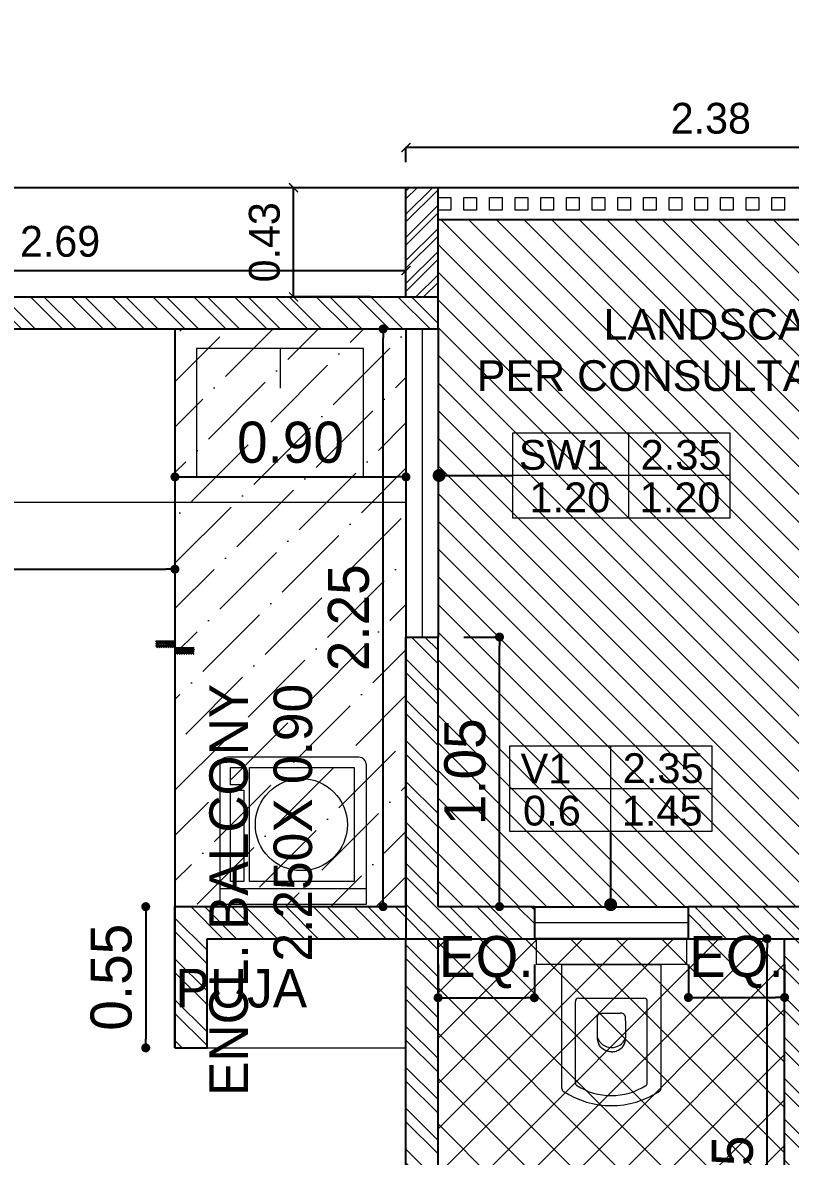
# Model space of a CAD drawing. Header units: metres. Extents: x 494 to 1845, y -666 to 1061.
# Drawn here: x 1540.412 to 1543.402, y 278.177 to 282.593 of the extents above; entities that cross this region are included whole.
import ezdxf

# ---------------------------------------------------------------- set-up
doc = ezdxf.new("R2010")
doc.units = ezdxf.units.M
doc.header["$MEASUREMENT"] = 0
doc.linetypes.add('1', pattern=[0])
doc.layers.get('Defpoints').update_dxf_attribs({"color": 12})
for name, color, linetype in [('A-AREA', 1, 'Continuous'), ('TILE DROP', 180, '1'), ('VDA DIMENSION', 8, 'Continuous'), ('VDA-TEXT', 250, '1'), ('VDA-WALL BELOW', 8, 'Continuous')]:
    doc.layers.add(name, color=color, linetype=linetype)
for name, color, linetype, lineweight in [('A-Furniture', 8, 'Continuous', 13), ('A-Wall Hatch', 8, 'Continuous', 9), ('DIMENSION', 8, 'Continuous', 5), ('VDA-DW TAGS', 4, 'Continuous', 9), ('VDA-FURNITURE', 8, 'Continuous', 13), ('VDA-HATCH', 8, 'Continuous', 9), ('VDA-PLUMBING', 8, 'Continuous', 13), ('VDA-WALL', 250, 'Continuous', 25), ('VDA-WINDOW', 5, 'Continuous', 9)]:
    doc.layers.add(name, color=color, linetype=linetype, lineweight=lineweight)
doc.styles.add('arial', font='arial.ttf', dxfattribs={"height": 0.3})
doc.styles.add('RS', font='GOTHIC.TTF')
doc.dimstyles.new('SMALL-1', dxfattribs={"dimtxt": 0.16, "dimasz": 0.035, "dimexe": 0, "dimexo": 0.1, "dimgap": 0.05, "dimtad": 1, "dimzin": 0, "dimdsep": 46, "dimtxsty": 'RS', "dimblk": 'DOT', "dimcen": 2.5, "dimclrd": 256, "dimclre": 256, "dimclrt": 5, "dimadec": 0, "dimazin": 0, "dimtfac": 1, "dimtdec": 3, "dimtofl": 0, "dimtmove": 0, "dimatfit": 3, "dimfxl": 0, "dimtolj": 1, "dimtzin": 0, "dimarcsym": 0})
pattern_1 = [(135.0000000000001, (-4.440892098500626e-16, 0.375), (-0.004419417382415919, -0.004419417382415927), [])]

# ---------------------------------------------------------------- blocks, each defined once
blk = doc.blocks.new('_ArchTick')
at = {"color": 0, "linetype": 'ByBlock', "const_width": 0.15}
blk.add_lwpolyline([(-0.5, -0.5), (0.5, 0.5)], dxfattribs=at)
blk = doc.blocks.new('*D158')
at = {"layer": 'Defpoints', "color": 0}
for p in [(1541.467096852912, 281.9497630573148), (1541.905303912137, 281.9497673380951), (1541.905308064, 281.5247571125149)]:
    blk.add_point(p, dxfattribs=at)
at = {"layer": 'VDA DIMENSION', "lineweight": -2}
for p, q in [((1541.767096852898, 281.9497659879707), (1541.467096852912, 281.9497630573148)), ((1541.467101004775, 281.5247528317345), (1541.467096852912, 281.9497630573148)), ((1541.76710100476, 281.5247557623904), (1541.467101004775, 281.5247528317345))]:
    blk.add_line(p, q, dxfattribs=at)
at = {"layer": 'VDA DIMENSION', "lineweight": -2, "xscale": 0.035, "yscale": 0.035, "zscale": 0.035}
for p, rotation in [((1541.467096852912, 281.9497630573148), 90.00055971404701), ((1541.467101004775, 281.5247528317345), 270.000559714047)]:
    blk.add_blockref('_ArchTick', p, dxfattribs=dict(at, rotation=rotation))
at = {"layer": 'VDA DIMENSION', "color": 5, "insert": (1541.354080573988, 281.737256840465), "char_height": 0.12, "attachment_point": 5, "rotation": 90.000559714047, "style": 'RS'}
blk.add_mtext('\\A1;0.43', dxfattribs=at)
blk = doc.blocks.new('*D159')
at = {"layer": 'Defpoints', "color": 0}
for p in [(1541.905308057617, 281.6271942521764), (1539.210311800968, 281.5247569445832), (1541.905308064, 281.5247571125149)]:
    blk.add_point(p, dxfattribs=at)
at = {"layer": 'VDA DIMENSION', "lineweight": -2}
for p, q in [((1539.210311794585, 281.6271940842447), (1541.905308057617, 281.6271942521764)), ((1539.210311794737, 281.6247569445832), (1539.210311794585, 281.6271940842447)), ((1541.905308057769, 281.6247571125149), (1541.905308057617, 281.6271942521764))]:
    blk.add_line(p, q, dxfattribs=at)
at = {"layer": 'VDA DIMENSION', "lineweight": -2, "xscale": 0.035, "yscale": 0.035, "zscale": 0.035}
for p, rotation in [((1539.210311794585, 281.6271940842447), 180.000003570237), ((1541.905308057617, 281.6271942521764), 3.570236990233481e-06)]:
    blk.add_blockref('_ArchTick', p, dxfattribs=dict(at, rotation=rotation))
at = {"layer": 'VDA DIMENSION', "color": 5, "insert": (1540.557809919058, 281.7402125230711), "char_height": 0.12, "attachment_point": 5, "rotation": 3.570236990233481e-06, "style": 'RS'}
blk.add_mtext('\\A1;2.69', dxfattribs=at)
blk = doc.blocks.new('*D166')
at = {"layer": 'Defpoints', "color": 0}
for p in [(1541.905308063915, 282.1064957839549), (1541.905308064, 281.9497676319432), (1544.280319873754, 281.9497676332316)]:
    blk.add_point(p, dxfattribs=at)
at = {"layer": 'VDA DIMENSION', "lineweight": -2}
for p, q in [((1544.280319873669, 282.1064957852432), (1541.905308063915, 282.1064957839549)), ((1541.905308063946, 282.0497676319433), (1541.905308063915, 282.1064957839549)), ((1544.280319873699, 282.0497676332316), (1544.280319873669, 282.1064957852432))]:
    blk.add_line(p, q, dxfattribs=at)
at = {"layer": 'VDA DIMENSION', "lineweight": -2, "xscale": 0.035, "yscale": 0.035, "zscale": 0.035}
for p, rotation in [((1541.905308063915, 282.1064957839549), 180.0000000310808), ((1544.280319873669, 282.1064957852432), 3.108084182013189e-08)]:
    blk.add_blockref('_ArchTick', p, dxfattribs=dict(at, rotation=rotation))
at = {"layer": 'VDA DIMENSION', "color": 5, "insert": (1543.09281396873, 282.2195141394596), "char_height": 0.12, "attachment_point": 5, "rotation": 3.108084182013189e-08, "style": 'RS'}
blk.add_mtext('\\A1;2.38', dxfattribs=at)
blk = doc.blocks.new('zw$9BC4')
at = {"layer": 'VDA-FURNITURE'}
blk.add_line((0.3249999999992728, 0), (0.3249999999992728, 0.1543660874788961), dxfattribs=at)
blk.add_lwpolyline([(0, 0), (0.6499999999985455, 0), (0.6499999999985455, 0.5000000000007274), (0, 0.5000000000007274)], close=True, dxfattribs=at)
blk = doc.blocks.new('zw$ECD3')
at = {"layer": 'A-Furniture'}
for p, q in [((0.5415351586416364, 0.5715440919157118), (0, 0.5715440919157118)), ((0, 0.5715440919157118), (0, 0)), ((0.06007248163223267, 0.5715440919157118), (0.06007248163223267, 0)), ((0.5715440921485424, 0.03000893304124475), (0.5715440921485424, 0.5415351587580517)), ((0.08847523014992476, 0.4770065161865205), (0.08847523014992476, 0.5297346203587949)), ((0.08847523014992476, 0.5297346203587949), (0.4432745296508074, 0.5297346202423796)), ((0.4432745296508074, 0.5297346202423796), (0.4432745296508074, 0.4770065161865205)), ((0.4643121967092156, 0.4770065161865205), (0.4643121967092156, 0.5297346202423796)), ((0.4643121967092156, 0.5297346202423796), (0.5317277684807777, 0.5297346202423796)), ((0.5317277684807777, 0.5297346202423796), (0.5317277684807777, 0.4770065161865205)), ((0.4432745296508074, 0.4770065161865205), (0.08847523014992476, 0.4770065161865205)), ((0.08847523014992476, 0.04771709477063268), (0.08847523014992476, 0.455572176957503)), ((0.08847523014992476, 0.455572176957503), (0.5317277684807777, 0.4555721768410876)), ((0.5317277684807777, 0.4770065161865205), (0.4643121967092156, 0.4770065161865205)), ((0.5317277684807777, 0.4555721768410876), (0.5317277684807777, 0.04771709477063268)), ((0.5317277684807777, 0.04771709477063268), (0.08847523014992476, 0.04771709477063268)), ((0, 0), (0.5415351586416364, 0))]:
    blk.add_line(p, q, dxfattribs=at)
blk.add_circle((0.3094186522066593, 0.2534364375751466), 0.1792958867117747, dxfattribs=at)
for centre, radius, start, end in [((0.5415351586416364, 0.541535158525221), 0.03000893333228305, 3.33406049666134e-07, 90.00000033340605), ((0.5415351586416364, 0.03000893327407539), 0.03000893327407539, 269.9999995554586, 359.9999995554586)]:
    blk.add_arc(centre, radius, start, end, dxfattribs=at)
blk = doc.blocks.new('zw$2702')
at = {"layer": 'VDA-FURNITURE'}
for p, q in [((0.5499802494960022, 0), (0.5499802476333571, 0.584986173780635)), ((0.6499802481921506, 0.5849861740134656), (0.5499802476333571, 0.584986173780635)), ((0.6499802491234732, 2.328306436538696e-10), (0.6499802481921506, 0.5849861740134656)), ((0.06626789482106688, 0.4849861727561802), (0.5499802476333571, 0.4849861738039181)), ((0.5499802476333571, 0.4849861738039181), (0.5499802485646796, 0.09999999997671694)), ((0.08852634602953913, 0.4324880581116304), (0.4059854198785615, 0.4324880588101223)), ((0.4179849887805176, 0.4204884897917509), (0.4179849887805176, 0.1644976834068075)), ((0.2113024063946796, 0.3045755033381283), (0.2125265535505605, 0.3092143153771758)), ((0.2125265535505605, 0.3092143153771758), (0.214261531138618, 0.3141748948255554)), ((0.214261531138618, 0.3141748948255554), (0.2165962422805023, 0.3192963579203933)), ((0.2165962422805023, 0.3192963579203933), (0.2196195882352185, 0.3244178210152313)), ((0.2196195882352185, 0.3244178210152313), (0.2234204721244168, 0.3293784004636109)), ((0.2234204721244168, 0.3293784004636109), (0.2280877952071023, 0.3340172126190737)), ((0.2280877952071023, 0.3340172126190737), (0.2337104606049252, 0.338173373718746)), ((0.2337104606049252, 0.338173373718746), (0.2403773705082131, 0.3416860003490001)), ((0.2403773705082131, 0.3416860003490001), (0.248177426175971, 0.3443942085141316)), ((0.248177426175971, 0.3443942085141316), (0.2571995307298494, 0.3461371148005128)), ((0.2571995307298494, 0.3461371148005128), (0.2675325863601756, 0.3467538355616853)), ((0.2675325863601756, 0.3467538355616853), (0.2780191826241207, 0.3467557415133342)), ((0.2780191826241207, 0.3467557415133342), (0.2874714464487624, 0.3467611278174445)), ((0.2874714464487624, 0.3467611278174445), (0.2959387444498134, 0.3467694973805919)), ((0.2959387444498134, 0.3467694973805919), (0.3034704441743088, 0.3467803528765216)), ((0.3034704441743088, 0.3467803528765216), (0.3101159131692839, 0.3467931972118095)), ((0.3101159131692839, 0.3467931972118095), (0.3159245171191287, 0.3468075330602005)), ((0.3159245171191287, 0.3468075330602005), (0.3209456235708785, 0.3468228633282706)), ((0.3209456235708785, 0.3468228633282706), (0.3252286000715685, 0.3468386908061802)), ((0.3252286000715685, 0.3468386908061802), (0.3288228123055887, 0.3468545182840899)), ((0.3288228123055887, 0.3468545182840899), (0.3317776278199744, 0.34686984855216)), ((0.3317776278199744, 0.34686984855216), (0.3341424141617608, 0.3468841845169663)), ((0.3341424141617608, 0.3468841845169663), (0.3359665379466605, 0.3468970287358388)), ((0.3359665379466605, 0.3468970287358388), (0.3381902633773279, 0.346916253794916)), ((0.3381902633773279, 0.346916253794916), (0.3388437426256132, 0.3469235459342599)), ((0.3388437426256132, 0.3469235459342599), (0.3397653868960333, 0.3470724488142878)), ((0.3397653868960333, 0.3470724488142878), (0.3421951776908827, 0.3472432924900204)), ((0.3421951776908827, 0.3472432924900204), (0.3456303991915775, 0.3470222798641771)), ((0.3456303991915775, 0.3470222798641771), (0.3495683355795336, 0.3459956140723079)), ((0.3495683355795336, 0.3459956140723079), (0.3535062728988123, 0.3437494980171323)), ((0.3535062728988123, 0.3437494980171323), (0.3569414934681845, 0.3398701344849542)), ((0.3569414934681845, 0.3398701344849542), (0.3583134880827856, 0.337188673322089)), ((0.3583134880827856, 0.337188673322089), (0.3593712842630339, 0.3339437264949083)), ((0.3593712842630339, 0.3339437264949083), (0.3600520447434974, 0.3300835692789406)), ((0.3600520447434974, 0.3300835692789406), (0.3602929294647765, 0.3255564770661294)), ((0.3602929294647765, 0.3262134199030697), (0.3602929294647765, 0.2587727529462427)), ((0.2097325569557142, 0.2918388803955168), (0.2097360829429817, 0.2924556011566892)), ((0.2097325569557142, 0.2916363230906427), (0.2097360829429817, 0.2910196023294702)), ((0.2097360829429817, 0.2924556011566892), (0.2098059284107876, 0.2941985074430704)), ((0.2097360829429817, 0.2910196023294702), (0.2098059284107876, 0.289276696043089)), ((0.2098059284107876, 0.2941985074430704), (0.2100309964807821, 0.2969067156082019)), ((0.2098059284107876, 0.289276696043089), (0.2100309964807821, 0.2865684878779575)), ((0.2100309964807821, 0.2969067156082019), (0.2105001874806476, 0.3004193421220407)), ((0.2100309964807821, 0.2865684878779575), (0.2105001884119702, 0.2830558613641188)), ((0.2105001874806476, 0.3004193421220407), (0.2113024063946796, 0.3045755033381283)), ((0.2105001884119702, 0.2830558613641188), (0.2113024063946796, 0.2788997001480311)), ((0.2113024063946796, 0.2788997001480311), (0.2125265535505605, 0.2742608881089836)), ((0.2125265535505605, 0.2742608881089836), (0.214261531138618, 0.2693003086606041)), ((0.214261531138618, 0.2693003086606041), (0.2165962422805023, 0.2641788455657661)), ((0.2165962422805023, 0.2641788455657661), (0.2196195882352185, 0.2590573824709281)), ((0.2196195882352185, 0.2590573824709281), (0.2234204721244168, 0.2540968030225486)), ((0.2234204721244168, 0.2540968030225486), (0.2280877952071023, 0.2494579909835011)), ((0.2280877952071023, 0.2494579909835011), (0.2337104615362477, 0.2453018297674134)), ((0.2337104615362477, 0.2453018297674134), (0.2403773705082131, 0.24178920336999)), ((0.2403773705082131, 0.24178920336999), (0.2481774271072936, 0.2390809950884432)), ((0.2481774271072936, 0.2390809950884432), (0.2571995316611719, 0.237338088802062)), ((0.2571995316611719, 0.237338088802062), (0.2675325863601756, 0.2367213681573048)), ((0.2675325863601756, 0.2367213681573048), (0.2780236706676078, 0.2367217985447496)), ((0.2780236706676078, 0.2367217985447496), (0.2874886181743932, 0.2367230148520321)), ((0.2874886181743932, 0.2367230148520321), (0.2959756257550907, 0.2367249047383666)), ((0.2959756257550907, 0.2367249047383666), (0.3035328884216142, 0.236727355979383)), ((0.3035328884216142, 0.236727355979383), (0.3102086030485225, 0.236730256350711)), ((0.3102086030485225, 0.236730256350711), (0.3160509665103746, 0.236733493511565)), ((0.3160509665103746, 0.236733493511565), (0.3211081728877616, 0.2367369552375749)), ((0.3211081728877616, 0.2367369552375749), (0.3254284199865651, 0.236740529187955)), ((0.3254284199865651, 0.236740529187955), (0.3290599037500215, 0.236744103138335)), ((0.3290599037500215, 0.236744103138335), (0.332050820121367, 0.2367475647479296)), ((0.332050820121367, 0.2367475647479296), (0.334449365043838, 0.2367508019087836)), ((0.334449365043838, 0.2367508019087836), (0.336303734460671, 0.2367537022801116)), ((0.336303734460671, 0.2367537022801116), (0.338572732413013, 0.2367580434074625)), ((0.338572732413013, 0.2367580434074625), (0.3392433824556065, 0.2367596899857745)), ((0.3392433824556065, 0.2367596899857745), (0.3401572865041089, 0.2367472226032987)), ((0.3401572865041089, 0.2367472226032987), (0.3425647087933612, 0.2369134899927303)), ((0.3498543801324558, 0.2390042450278997), (0.3537337652014685, 0.2415397411677986)), ((0.3537337652014685, 0.2415397411677986), (0.357100939618249, 0.2454759883694351)), ((0.357100939618249, 0.2454759883694351), (0.358435750247736, 0.2480648637283593)), ((0.358435750247736, 0.2480648637283593), (0.3594544718580437, 0.2511184909380972)), ((0.3594544718580437, 0.2511184909380972), (0.3600944245772553, 0.2546750580659136)), ((0.3600944245772553, 0.2546750580659136), (0.3602929294647765, 0.2587727529462427)), ((0.0885263469608617, 0.1524981135735288), (0.4059854198785615, 0.1524981142720208)), ((0.5499802485646796, 0.09999999997671694), (0.06626789575238945, 0.09999999892897904)), ((0.6499802491234732, 2.328306436538696e-10), (0.5499802494960022, 0))]:
    blk.add_line(p, q, dxfattribs=at)
for centre, radius, start, end in [((0.3392895713986945, 0.2924930856897845), 0.3392895713959484, 146.5314716852323, 213.4685283147677), ((0.06626789482106688, 0.4729866042835056), 0.01199956846898923, 90.00000178148115, 146.5314734667167), ((0.2879243318529916, 0.2924930862718611), 0.2489257321441072, 147.4567942573825, 212.5432060142842), ((0.08852634602953913, 0.4204884890568792), 0.011999569053979, 90.00000010672171, 150.4906703928836), ((0.4059854198785615, 0.4204884897553711), 0.011999569053979, 1.334021322268115e-07, 90.00000010672171), ((0.2850434205101919, 0.2912927382494672), 0.0588110275135647, 109.8583284364351, 247.3191860105703), ((0.3340704313086462, 0.2802833565147012), 0.0441938690793455, 281.0814857867093, 290.9254203467502), ((0.0885263469608617, 0.1644976825555204), 0.011999569053979, 209.5093298833318, 270.0000001067217), ((0.4059854198785615, 0.1644976832540124), 0.011999569053979, 270.0000001067217, 1.334021322268115e-07), ((0.06626789575238945, 0.1119995681438013), 0.01199956927687568, 213.4685292737154, 270.000000958813)]:
    blk.add_arc(centre, radius, start, end, dxfattribs=at)
blk = doc.blocks.new('_Dot')
at = {"color": 0, "linetype": 'ByBlock', "lineweight": -2}
blk.add_line((-0.5, 0), (-1, 0), dxfattribs=at)
at = {"color": 0, "linetype": 'ByBlock', "const_width": 0.5}
blk.add_lwpolyline([(-0.25, 0, 1), (0.25, 0, 1)], format="xyb", close=True, dxfattribs=at)
blk = doc.blocks.new('*D1122')
at = {"layer": 'Defpoints', "color": 0, "transparency": 16777216}
for p in [(-5.244999999672473, 4.574999988457023), (-2.375, 4.574999988457023), (-2.375, 4.314406018153022)]:
    blk.add_point(p, dxfattribs=at)
at = {"layer": 'DIMENSION', "lineweight": -2, "transparency": 16777216}
for p, q in [((-5.244999999672473, 4.474999988457023), (-5.244999999672473, 4.314406018153022)), ((-2.375, 4.474999988457023), (-2.375, 4.314406018153022)), ((-5.209999999672473, 4.314406018153022), (-2.41, 4.314406018153022))]:
    blk.add_line(p, q, dxfattribs=at)
at = {"layer": 'DIMENSION', "lineweight": -2, "transparency": 16777216, "xscale": 0.035, "yscale": 0.035, "zscale": 0.035, "rotation": 180}
blk.add_blockref('_Dot', (-5.244999999672473, 4.314406018153022), dxfattribs=at)
at = {"layer": 'DIMENSION', "lineweight": -2, "transparency": 16777216, "xscale": 0.035, "yscale": 0.035, "zscale": 0.035}
blk.add_blockref('_Dot', (-2.375, 4.314406018153022), dxfattribs=at)
at = {"layer": 'DIMENSION', "color": 5, "transparency": 16777216, "insert": (-3.809999999836236, 4.448430491300541), "char_height": 0.16, "attachment_point": 5, "style": 'RS'}
blk.add_mtext('\\A1;2.87', dxfattribs=at)
blk = doc.blocks.new('*D1123')
at = {"layer": 'Defpoints', "color": 0, "transparency": 16777216}
for p in [(-1.474999999999909, 4.673707728747956), (-2.375, 4.574999988457023), (-1.474999999999909, 4.574999988457023)]:
    blk.add_point(p, dxfattribs=at)
at = {"layer": 'DIMENSION', "lineweight": -2, "transparency": 16777216}
for p, q in [((-2.375, 4.673707728747956), (-2.375, 4.673707728747956)), ((-2.34, 4.673707728747956), (-1.509999999999909, 4.673707728747956)), ((-1.474999999999909, 4.673707728747956), (-1.474999999999909, 4.673707728747956))]:
    blk.add_line(p, q, dxfattribs=at)
at = {"layer": 'DIMENSION', "lineweight": -2, "transparency": 16777216, "xscale": 0.035, "yscale": 0.035, "zscale": 0.035, "rotation": 180}
blk.add_blockref('_Dot', (-2.375, 4.673707728747956), dxfattribs=at)
at = {"layer": 'DIMENSION', "lineweight": -2, "transparency": 16777216, "xscale": 0.035, "yscale": 0.035, "zscale": 0.035}
blk.add_blockref('_Dot', (-1.474999999999909, 4.673707728747956), dxfattribs=at)
at = {"layer": 'DIMENSION', "color": 5, "transparency": 16777216, "insert": (-1.924999998831481, 4.807732201895475), "char_height": 0.16, "attachment_point": 5, "style": 'RS'}
blk.add_mtext('\\A1;0.90', dxfattribs=at)
blk = doc.blocks.new('*D1124')
at = {"layer": 'Defpoints', "color": 0, "transparency": 16777216}
for p in [(-1.349999999999909, 4.050000000000068), (-1.110752848647735, 4.050000000000068), (-1.349999999999909, 3)]:
    blk.add_point(p, dxfattribs=at)
at = {"layer": 'DIMENSION', "lineweight": -2, "transparency": 16777216}
for p, q in [((-1.249999999999909, 4.050000000000068), (-1.110752848647735, 4.050000000000068)), ((-1.110752848647735, 3.035), (-1.110752848647735, 4.015000000000068)), ((-1.249999999999909, 3), (-1.110752848647735, 3))]:
    blk.add_line(p, q, dxfattribs=at)
at = {"layer": 'DIMENSION', "lineweight": -2, "transparency": 16777216, "xscale": 0.035, "yscale": 0.035, "zscale": 0.035}
for p, rotation in [((-1.110752848647735, 4.050000000000068), 90), ((-1.110752848647735, 3), 270)]:
    blk.add_blockref('_Dot', p, dxfattribs=dict(at, rotation=rotation))
at = {"layer": 'DIMENSION', "color": 5, "transparency": 16777216, "insert": (-1.244777321795254, 3.525000000000034), "char_height": 0.16, "attachment_point": 5, "rotation": 90, "style": 'RS'}
blk.add_mtext('\\A1;1.05', dxfattribs=at)
blk = doc.blocks.new('*D1125')
at = {"layer": 'Defpoints', "color": 0, "transparency": 16777216}
for p in [(-1.564220983723771, 5.250000000000057), (-1.474999999999909, 5.250000000000057), (-1.474999999999909, 3)]:
    blk.add_point(p, dxfattribs=at)
at = {"layer": 'DIMENSION', "lineweight": -2, "transparency": 16777216}
for p, q in [((-1.564220983723771, 5.250000000000057), (-1.564220983723771, 5.250000000000057)), ((-1.564220983723772, 3.035), (-1.564220983723772, 5.215000000000057)), ((-1.564220983723772, 3), (-1.564220983723772, 3))]:
    blk.add_line(p, q, dxfattribs=at)
at = {"layer": 'DIMENSION', "lineweight": -2, "transparency": 16777216, "xscale": 0.035, "yscale": 0.035, "zscale": 0.035}
for p, rotation in [((-1.564220983723771, 5.250000000000057), 90), ((-1.564220983723772, 3), 270)]:
    blk.add_blockref('_Dot', p, dxfattribs=dict(at, rotation=rotation))
at = {"layer": 'DIMENSION', "color": 5, "transparency": 16777216, "insert": (-1.69824545687129, 4.125000000000028), "char_height": 0.16, "attachment_point": 5, "rotation": 90, "style": 'RS'}
blk.add_mtext('\\A1;2.25', dxfattribs=at)
blk = doc.blocks.new('*D1126')
at = {"layer": 'Defpoints', "color": 0, "transparency": 16777216}
for p in [(-2.375, 3), (-2.488801580191421, 2.450000000000045), (-2.375, 2.450000000000045)]:
    blk.add_point(p, dxfattribs=at)
at = {"layer": 'DIMENSION', "lineweight": -2, "transparency": 16777216}
for p, q in [((-2.475, 3), (-2.488801580191421, 3)), ((-2.488801580191421, 2.965), (-2.488801580191421, 2.485000000000046)), ((-2.475, 2.450000000000045), (-2.488801580191421, 2.450000000000045))]:
    blk.add_line(p, q, dxfattribs=at)
at = {"layer": 'DIMENSION', "lineweight": -2, "transparency": 16777216, "xscale": 0.035, "yscale": 0.035, "zscale": 0.035}
for p, rotation in [((-2.488801580191421, 3), 90), ((-2.488801580191421, 2.450000000000045), 270)]:
    blk.add_blockref('_Dot', p, dxfattribs=dict(at, rotation=rotation))
at = {"layer": 'DIMENSION', "color": 5, "transparency": 16777216, "insert": (-2.622826053338939, 2.725000000000023), "char_height": 0.16, "attachment_point": 5, "rotation": 90, "style": 'RS'}
blk.add_mtext('\\A1;0.55', dxfattribs=at)
blk = doc.blocks.new('*D1131')
at = {"layer": 'Defpoints', "color": 0, "transparency": 16777216}
for p in [(-0.375, 2.875), (0, 2.875), (0, 2.64597654004092)]:
    blk.add_point(p, dxfattribs=at)
at = {"layer": 'DIMENSION', "lineweight": -2, "transparency": 16777216}
for p, q in [((-0.375, 2.775), (-0.375, 2.64597654004092)), ((0, 2.775), (0, 2.64597654004092)), ((-0.34, 2.64597654004092), (-0.035, 2.64597654004092))]:
    blk.add_line(p, q, dxfattribs=at)
at = {"layer": 'DIMENSION', "lineweight": -2, "transparency": 16777216, "xscale": 0.035, "yscale": 0.035, "zscale": 0.035, "rotation": 180}
blk.add_blockref('_Dot', (-0.375, 2.64597654004092), dxfattribs=at)
at = {"layer": 'DIMENSION', "lineweight": -2, "transparency": 16777216, "xscale": 0.035, "yscale": 0.035, "zscale": 0.035}
blk.add_blockref('_Dot', (0, 2.64597654004092), dxfattribs=at)
at = {"layer": 'DIMENSION', "color": 5, "transparency": 16777216, "insert": (-0.1875, 2.784297410197276), "char_height": 0.16, "attachment_point": 5, "style": 'RS'}
blk.add_mtext('\\A1;EQ.', dxfattribs=at)
blk = doc.blocks.new('*D1132')
at = {"layer": 'Defpoints', "color": 0, "transparency": 16777216}
for p in [(-1.349999999999909, 2.875), (-0.974999999999909, 2.875), (-0.974999999999909, 2.645229276201235)]:
    blk.add_point(p, dxfattribs=at)
at = {"layer": 'DIMENSION', "lineweight": -2, "transparency": 16777216}
for p, q in [((-1.349999999999909, 2.775), (-1.349999999999909, 2.645229276201235)), ((-0.974999999999909, 2.775), (-0.974999999999909, 2.645229276201235)), ((-1.314999999999909, 2.645229276201235), (-1.009999999999909, 2.645229276201235))]:
    blk.add_line(p, q, dxfattribs=at)
at = {"layer": 'DIMENSION', "lineweight": -2, "transparency": 16777216, "xscale": 0.035, "yscale": 0.035, "zscale": 0.035, "rotation": 180}
blk.add_blockref('_Dot', (-1.349999999999909, 2.645229276201235), dxfattribs=at)
at = {"layer": 'DIMENSION', "lineweight": -2, "transparency": 16777216, "xscale": 0.035, "yscale": 0.035, "zscale": 0.035}
blk.add_blockref('_Dot', (-0.974999999999909, 2.645229276201235), dxfattribs=at)
at = {"layer": 'DIMENSION', "color": 5, "transparency": 16777216, "insert": (-1.162499999999909, 2.783550146357591), "char_height": 0.16, "attachment_point": 5, "style": 'RS'}
blk.add_mtext('\\A1;EQ.', dxfattribs=at)
blk = doc.blocks.new('*D1133')
at = {"layer": 'Defpoints', "color": 0, "transparency": 16777216}
for p in [(-1.349999999999909, 2.875), (-0.06865434965970962, 2.875), (-1.349999999999909, 0.9250000000000114)]:
    blk.add_point(p, dxfattribs=at)
at = {"layer": 'DIMENSION', "lineweight": -2, "transparency": 16777216}
for p, q in [((-0.3686543496597096, 2.875), (-0.06865434965970962, 2.875)), ((-0.06865434965970985, 0.9600000000000113), (-0.06865434965970985, 2.84)), ((-0.3686543496597098, 0.9250000000000113), (-0.06865434965970985, 0.9250000000000113))]:
    blk.add_line(p, q, dxfattribs=at)
at = {"layer": 'DIMENSION', "lineweight": -2, "transparency": 16777216, "xscale": 0.035, "yscale": 0.035, "zscale": 0.035}
for p, rotation in [((-0.06865434965970962, 2.875), 90), ((-0.06865434965970985, 0.9250000000000113), 270)]:
    blk.add_blockref('_Dot', p, dxfattribs=dict(at, rotation=rotation))
at = {"layer": 'DIMENSION', "color": 5, "transparency": 16777216, "insert": (-0.2026788228072283, 1.900000000000006), "char_height": 0.16, "attachment_point": 5, "rotation": 90, "style": 'RS'}
blk.add_mtext('\\A1;1.95', dxfattribs=at)
blk = doc.blocks.new('SW1 F')
at = {"layer": 'VDA-DW TAGS'}
for p, q in [((1527.369745910431, 323.1431719988803), (1527.369745910431, 323.4740465886106)), ((1527.764486114183, 323.3086092937455), (1526.917202292456, 323.3086092937455))]:
    blk.add_line(p, q, dxfattribs=at)
blk.add_lwpolyline([(1527.764486114183, 323.4740465886106), (1526.917202292456, 323.4740465886106), (1526.917202292456, 323.1431719988803), (1527.764486114183, 323.1431719988803)], close=True, dxfattribs=at)
at = {"layer": 'VDA-DW TAGS', "char_height": 0.1159809851405905, "attachment_point": 8, "style": 'arial'}
for s, insert, width in [('SW1', (1527.117416534167, 323.3292707131376), 0.2822932409837917), ('2.35', (1527.573862303217, 323.3292707131376), 0.2822932409837917), ('1.20', (1527.140537899848, 323.1638334182725), 0.275840167237977), ('1.20', (1527.569960152135, 323.1638334182725), 0.3661736348513708)]:
    blk.add_mtext(s, dxfattribs=dict(at, insert=insert, width=width))
blk = doc.blocks.new('V1')
at = {"layer": 'VDA-DW TAGS'}
for p, q in [((1525.345971780803, 322.8255013930478), (1525.345971780803, 323.1563759827781)), ((1525.740711984555, 322.9909386879129), (1524.950971780803, 322.9909386879129))]:
    blk.add_line(p, q, dxfattribs=at)
blk.add_lwpolyline([(1525.740711984555, 323.1563759827781), (1524.950971780803, 323.1563759827781), (1524.950971780803, 322.8255013930478), (1525.740711984555, 322.8255013930478)], close=True, dxfattribs=at)
at = {"layer": 'VDA-DW TAGS', "char_height": 0.1159809851405905, "attachment_point": 8, "style": 'arial'}
for s, insert, width in [('V1', (1525.093642404539, 323.0116001073051), 0.2822932409837917), ('2.35', (1525.550088173589, 323.0116001073051), 0.2822932409837917), ('0.6', (1525.116763770219, 322.84616281244), 0.275840167237977), ('1.45', (1525.546186022507, 322.84616281244), 0.3661736348513708)]:
    blk.add_mtext(s, dxfattribs=dict(at, insert=insert, width=width))
blk = doc.blocks.new('TT-level diff-flat-14')
at = {"layer": 'TILE DROP'}
h = blk.add_hatch(dxfattribs=at)
h.set_pattern_fill('ANSI31', color=256, scale=0.05, angle=90.00000000000006, style=0)
h.set_pattern_definition(pattern_1)
h.paths.add_polyline_path([(-0.07499999999998863, 0.02500000000000568), (-0.07499999999998863, 0), (0, 0), (0, 0.02500000000000568)])
h = blk.add_hatch(dxfattribs=at)
h.set_pattern_fill('ANSI31', color=256, scale=0.05, angle=90.00000000000006, style=0)
h.set_pattern_definition(pattern_1)
h.paths.add_polyline_path([(0, 0), (0, -0.02500000000000568), (0.07499999999998863, -0.02500000000000568), (0.07499999999998863, 0)])
for points in [[(0, 0), (-0.07499999999998863, 0)], [(0.07499999999998863, -0.02500000000000568), (0, -0.02500000000000568), (0, 0), (-0.07499999999998863, 0)]]:
    blk.add_lwpolyline(points, dxfattribs=at)
blk = doc.blocks.new('SDFDSFD')
at = {"layer": 'A-Wall Hatch', "ltscale": 0.1}
h = blk.add_hatch(dxfattribs=at)
h.set_pattern_fill('ANSI32', color=256, scale=0.3, angle=270)
h.set_pattern_definition([(315, (-5.76940198055172, -2.326928868841492), (0.07954951288348662, 0.07954951288348659), []), (315, (-5.76940198055172, -2.379961877341486), (0.07954951288348662, 0.07954951288348659), [])])
h.paths.add_polyline_path([(-3.575000000000045, 2.575000000000045), (-5.244999999999891, 2.575000000000045), (-5.244999999999891, 5.250000000000057), (-1.349999999999909, 5.250000000000057), (-1.349999999999909, 5.375000000000057), (-6.8449999999998, 5.375000000000057), (-6.8449999999998, 5.250000000000057), (-5.369999999999891, 5.250000000000057), (-5.369999999999891, 4.050000000000068), (-5.7199999999998, 4.050000000000068), (-5.7199999999998, 3.925000000000068), (-5.369999999999891, 3.925000000000068), (-5.369999999999891, 2.575000000000045), (-5.7199999999998, 2.575000000000045), (-5.7199999999998, 2.450000000000045), (-3.575000000000045, 2.450000000000045)])
h.paths.add_polyline_path([(-7.7199999999998, -2.949999999999989), (-7.7199999999998, -0.8999999999999773), (-6.8449999999998, -0.8999999999999773), (-6.8449999999998, 4.050000000000068), (-6.7199999999998, 4.050000000000068), (-6.7199999999998, -0.8999999999999773), (-6.449999999999863, -0.8999999999999773), (-6.449999999999863, -1.024999999999977), (-7.5949999999998, -1.024999999999977), (-7.5949999999998, -2.949999999999989)])
h.paths.add_polyline_path([(-2.375, -0.8999999999999773), (-4.649999999999864, -0.8999999999999773), (-4.649999999999864, -4.5), (-4.524999999999864, -4.5), (-4.524999999999864, -1.024999999999977), (-2.375, -1.024999999999977)])
h.paths.add_polyline_path([(-0.974999999999909, 2.999860553396445), (-0.9809027286516994, 2.999860553396445), (-1.349999999999909, 3), (-1.349999999999909, 4.050000000000068), (-1.474999999999909, 4.050000000000068), (-1.474999999999909, 3), (-2.375, 3), (-2.375, 2.450000000000045), (-2.25, 2.450000000000045), (-2.25, 2.875), (-1.474999999999909, 2.875), (-1.474999999999909, 0), (-1.349999999999909, 0), (-1.349999999999909, 0.8000000000000114), (-0.625, 0.8000000000000114), (-0.625, 0.9250000000000114), (-1.349999999999909, 0.9250000000000114), (-1.349999999999909, 2.875), (-0.974999999999909, 2.875)])
h.paths.add_polyline_path([(2.674999999999955, 3), (1.024999999999864, 3), (1.024999999999864, 4.350000000000023), (1.974999999999909, 4.350000000000023), (1.974999999999909, 4.474860553396468), (0.8999999999998636, 4.475000000000023), (0.8999999999998636, 3), (-0.375, 3), (-0.375, 2.875), (2.674999999999955, 2.875)])
h.paths.add_polyline_path([(-0.625, -1.925000000000011), (-1.349999999999909, -1.925000000000011), (-1.349999999999909, -1.024999999999977), (-0.900000000000091, -1.024999999999977), (-0.900000000000091, -0.8999999999999773), (-1.474999999999909, -0.8999999999999773), (-1.474999999999909, -4.5), (-0.974999999999909, -4.5), (-0.974999999999909, -4.375139446603555), (-0.9809027286516994, -4.375139446603555), (-1.349999999999909, -4.375), (-1.349999999999909, -2.050000003470643), (-0.625, -2.050000000000011)])
h.paths.add_polyline_path([(3.549999999999955, 4.475000000000023), (2.574999999999818, 4.475000000000023), (2.574999999999818, 4.350000000000023), (3.424999999999955, 4.350000000000023), (3.424999999999955, 3), (3.549999999999955, 3)])
h.paths.add_polyline_path([(0.125, -1.925000000000011), (0, -1.925000000000011), (0, -4.375), (-0.375, -4.375), (-0.375, -4.5), (0.125, -4.5)])
h.paths.add_polyline_path([(0.125, 2.875), (0, 2.875), (0, 0), (0.125, 0)])
h.paths.add_polyline_path([(4.875, 3), (3.549999999999955, 3), (3.549999999999955, 2.875), (4.875, 2.875)])
h.paths.add_polyline_path([(3.549999999999955, 3), (3.424999999999955, 3), (3.424999999999955, 2.875), (3.549999999999955, 2.875)])
h.paths.add_polyline_path([(3.549999999999955, 0.112500000000017), (3.424999999999955, 0.1125000000000171), (3.424999999999955, -0.8999999999999773), (0, -0.8999999999999773), (0, -1.024999999999977), (3.424999999999955, -1.024999999999977), (3.424999999999955, -4.5), (3.549999999999955, -4.5), (3.549999999999955, -1.024999999999977), (4.875, -1.024999999999977), (4.875, -0.8999999999999773), (3.549999999999955, -0.8999999999999773)])
h.paths.add_polyline_path([(3.424999999999955, 1.912500000000017), (3.549999999999955, 1.912500000000017), (3.549999999999955, 2.875), (3.424999999999955, 2.875)])
at = {"layer": 'VDA-HATCH'}
h = blk.add_hatch(dxfattribs=at)
h.set_pattern_fill('ANSI36', color=43)
h.set_pattern_definition([(45, (-42510.88798718774, 14915.09808658299), (0.06629126073623882, 0.2430679560328759), [0.3125, -0.0625, 0, -0.0625])])
h.paths.add_polyline_path([(-7.5949999999998, -2.824999999999989), (-4.649999999999864, -2.824999999999989), (-4.649999999999864, -1.024999999999977), (-7.5949999999998, -1.024999999999977)])
h.paths.add_polyline_path([(-2.375, 3), (-1.474999999999909, 3), (-1.474999999999909, 5.250000000000057), (-2.375, 5.250000000000057)])
h.paths.add_polyline_path([(3.555946973636992, -0.8999986044702268), (4.75, -0.8999986044702268), (4.75, 2.875), (3.555946973636992, 2.875)])
h = blk.add_hatch(dxfattribs=at)
h.set_pattern_fill('ANSI37', color=43)
h.set_pattern_definition([(45, (-42536.25676201939, 14913.54794713638), (-0.08838834764831846, 0.08838834764831846), []), (135, (-42536.25676201939, 14913.54794713638), (-0.08838834764831845, -0.08838834764831843), [])])
h.paths.add_polyline_path([(1.024999999999864, 3), (3.425000000028149, 3), (3.425000000028149, 4.350000000000023), (1.024999999999864, 4.350000000000023)])
h.paths.add_polyline_path([(-1.349954619197206, -2.050000003525213), (0, -2.050000003525213), (0, -4.375139446603555), (-1.349954619197206, -4.375139446603555)])
h.paths.add_polyline_path([(0, 2.875), (-1.349999999999909, 2.875), (-1.349999999999909, 0.9250000000000114), (0, 0.9250000000000114)])
at = {"layer": 'A-AREA'}
for points in [[(-1.474999999999909, 5.250000000000057), (-1.474999999999909, 2.875), (1.024999999999864, 2.875), (1.024999999999864, 4.350000000000023), (3.425000000028149, 4.34999589387229), (3.424999999999955, 2.875), (4.75, 2.875), (4.75, -0.8999999999999773), (3.425065773919869, -0.8999986045160426), (3.424999999999955, -4.375), (-4.524999414097238, -4.37504520146598), (-4.524999999999864, -2.824999999999989), (-7.5949999999998, -2.824999999999989), (-7.5949999999998, -1.024999999999977), (-6.7199999999998, -1.024999999999977)], [(-6.719999996423402, -0.8999999999999735), (-6.719999854798061, 4.050000000000068), (-6.8449999999998, 4.050000000000068), (-6.8449999999998, 5.249999980287555), (-5.720000043197842, 5.249999980287555), (-5.244999999999891, 5.250000000000057), (-1.474999999999909, 5.250000000000057)]]:
    blk.add_lwpolyline(points, dxfattribs=at)
at = {"layer": 'VDA-FURNITURE', "extrusion": (5.288793786087774e-06, -0.0001649503115213743, 0.9999999863817116)}
blk.add_line((-5.244999999672473, 4.574999988457023), (-1.474999997820305, 4.57500023235076), dxfattribs=at)
at = {"layer": 'VDA-FURNITURE', "extrusion": (4.368272014304201e-06, 5.810455066643099e-06, 0.9999999999735785)}
blk.add_line((-2.250000133577942, 2.450002270616153), (-1.475000290970002, 2.450002270619791), dxfattribs=at)
at = {"layer": 'VDA-WALL'}
for p, q in [((-6.8449999999998, 5.375000000000057), (-1.349999999999909, 5.375000000000057)), ((-1.349999999999909, 5.250000000000057), (-1.349999999999909, 5.375000000000057)), ((-5.244999999999891, 5.250000000000057), (-1.349999999999909, 5.250000000000057)), ((-2.375, 5.250000000000057), (-2.375, 2.450000000000045)), ((-1.474999999999909, 3), (-1.474999999999909, 4.050000000000068)), ((-1.474999999999909, 4.050000000000068), (-1.349999999999909, 4.050000000000068)), ((-1.349999999999909, 3), (-1.349999999999909, 4.050000000000068)), ((-2.375, 3), (-1.474999999999909, 3)), ((-2.375, 2.450000000000045), (-2.375, 3)), ((-1.349999999999909, 3), (-0.974999999999909, 3)), ((-0.974999999999909, 3), (-0.974999999999909, 2.875)), ((-0.375, 3), (0.8999999999998636, 3)), ((-0.375, 2.875), (-0.375, 3)), ((-2.25, 2.875), (-1.474999999999909, 2.875)), ((-2.25, 2.450000000000045), (-2.25, 2.875)), ((-1.474999999999909, 0), (-1.474999999999909, 2.875)), ((-1.349999999999909, 2.875), (-0.974999999999909, 2.875)), ((-1.349999999999909, 0.9250000000000114), (-1.349999999999909, 2.875)), ((-0.375, 2.875), (2.674999999999955, 2.875)), ((0, 0), (0, 2.875)), ((-2.375, 2.450000000000045), (-2.25, 2.450000000000045))]:
    blk.add_line(p, q, dxfattribs=at)
at = {"layer": 'VDA-WALL BELOW'}
for p, q in [((-1.474999999999909, 5.250000000000057), (-1.474999999999909, 4.050000000000068)), ((-1.349999999999909, 5.250000000000057), (-1.349999999999909, 4.050000000000068)), ((-0.9809027286516994, 2.999860553396445), (-0.375, 2.999860553396445)), ((-0.375, 2.875), (-0.974999999999909, 2.875))]:
    blk.add_line(p, q, dxfattribs=at)
at = {"layer": 'VDA-WINDOW'}
for p, q in [((-1.412499999999909, 5.250000000000057), (-1.412499999999909, 4.050000000000068)), ((-0.375, 2.9375), (-0.974999999999909, 2.9375))]:
    blk.add_line(p, q, dxfattribs=at)
at = {"color": 1, "extrusion": (4.368272014304201e-06, 5.8104550666431e-06, 0.9999999999735786), "rotation": 179.9999997265774}
blk.add_blockref('zw$9BC4', (-1.640476051292845, 5.173707727336709, 2.289555065283249e-05), dxfattribs=at)
at = {"rotation": 180}
blk.add_blockref('TT-level diff-flat-14', (-2.375, 4.00864857900882), dxfattribs=at)
at = {"layer": 'VDA-FURNITURE', "extrusion": (4.368272014304201e-06, 5.8104550666431e-06, 0.9999999999735786), "rotation": 90.00000027342324}
blk.add_blockref('zw$ECD3', (-1.629109199555533, 3.010014767315599, 1.03731634307426e-05), dxfattribs=at)
at = {"layer": 'VDA-HATCH'}
for name, p in [('SW1 F', (-1527.977310624162, -318.6294003291918)), ('V1', (-1526.023355214783, -319.5318551996796))]:
    blk.add_blockref(name, p, dxfattribs=at)
at = {"layer": 'VDA-PLUMBING', "rotation": 89.9999997264684}
blk.add_blockref('zw$2702', (-0.3825069159798298, 2.225019749945818), dxfattribs=at)
at = {"layer": 'VDA-TEXT', "extrusion": (4.368272014304201e-06, 5.8104550666431e-06, 0.9999999999735785), "char_height": 0.15, "width": 1.314504061156185e-11, "attachment_point": 3, "style": 'arial'}
for s, insert, text_direction in [('\\pi0.79354;{\\fCentury Gothic|b0|i0|c0|p34;ENCL. BALCONY   }\\P\\pi1.06866;{\\fCentury Gothic|b0|i0|c0|p34;2.250X 0.90}', (-2.240991685913968, 3.867785977398853), (-2.504204709160666e-11, 0.9999999999831193, -5.810455066589144e-06)), ('\\pi0.22801;{\\fCentury Gothic|b0|i0|c0|p34;PUJA}', (-1.859983115542946, 2.757278570487017), (0.9999999999904591, -3.395399344684386e-13, -4.368272014375967e-06))]:
    blk.add_mtext(s, dxfattribs=dict(at, insert=insert, text_direction=text_direction))
at = {"layer": 'DIMENSION'}
for base, p1, p2, picture, middle in [((-1.564220983723771, 5.250000000000057), (-1.474999999999909, 3), (-1.474999999999909, 5.250000000000057), '*D1125', (-1.69824545687129, 4.125000000000028)), ((-1.110752848647735, 4.050000000000068), (-1.349999999999909, 3), (-1.349999999999909, 4.050000000000068), '*D1124', (-1.244777321795254, 3.525000000000034)), ((-0.06865434965970962, 2.875), (-1.349999999999909, 0.9250000000000114), (-1.349999999999909, 2.875), '*D1133', (-0.2026788228072283, 1.900000000000006))]:
    dim = blk.add_linear_dim(base=base, p1=p1, p2=p2, angle=90, dimstyle='SMALL-1', dxfattribs=at)
    dim.commit()
    dim.dimension.update_dxf_attribs({"geometry": picture, "text_midpoint": middle})
dim = blk.add_linear_dim(base=(-1.474999999999909, 4.673707728747956), p1=(-2.375, 4.574999988457023), p2=(-1.474999999999909, 4.574999988457023), dimstyle='SMALL-1', dxfattribs=at)
dim.commit()
dim.dimension.update_dxf_attribs({"geometry": '*D1123', "text_midpoint": (-1.924999998831481, 4.673707728747956), "dimtype": 160})
dim = blk.add_linear_dim(base=(-2.375, 4.314406018153022), p1=(-5.244999999672473, 4.574999988457023), p2=(-2.375, 4.574999988457023), dimstyle='SMALL-1', dxfattribs=at)
dim.commit()
dim.dimension.update_dxf_attribs({"geometry": '*D1122', "text_midpoint": (-3.809999999836236, 4.448430491300541)})
dim = blk.add_linear_dim(base=(-2.488801580191421, 2.450000000000045), p1=(-2.375, 3), p2=(-2.375, 2.450000000000045), angle=90, dimstyle='SMALL-1', dxfattribs=at)
dim.commit()
dim.dimension.update_dxf_attribs({"geometry": '*D1126', "text_midpoint": (-2.488801580191421, 2.725000000000023), "dimtype": 160})
for base, p1, p2, picture, middle in [((-0.974999999999909, 2.645229276201235), (-1.349999999999909, 2.875), (-0.974999999999909, 2.875), '*D1132', (-1.162499999999909, 2.645229276201235)), ((0, 2.64597654004092), (-0.375, 2.875), (0, 2.875), '*D1131', (-0.1875, 2.64597654004092))]:
    dim = blk.add_linear_dim(base=base, p1=p1, p2=p2, text='EQ.', dimstyle='SMALL-1', dxfattribs=at)
    dim.commit()
    dim.dimension.update_dxf_attribs({"geometry": picture, "text_midpoint": middle, "dimtype": 160})
for points in [[(-1.346118022560859, 4.679208964553709), (-1.060108331706033, 4.679208964553709)], [(-0.6775133321045814, 3.007636502513378), (-0.6775133321045814, 3.293646193368204)]]:
    blk.add_leader(points, dimstyle='SMALL-1', override={"dimasz": 0.05, "dimclrd": 4, "dimldrblk": 'Dot'}, dxfattribs=at)

msp = doc.modelspace()

# ---------------------------------------------------------------- hatches: boundary and pattern name
at = {"layer": 'A-Wall Hatch'}
h = msp.add_hatch(dxfattribs=at)
h.set_pattern_fill('ANSI31', color=62, scale=0.6100000000000001, angle=270)
h.set_pattern_definition([(315, (88.09308242580914, 2.6693893354892), (0.05391689206547427, 0.05391689206547425), [])])
h.paths.add_polyline_path([(1531.585327136681, 282.1497577090907), (1528.585313186021, 282.1497577090403), (1528.585292736141, 281.6747463133877), (1528.585281595208, 281.6747463134382), (1528.585302045148, 281.5497044269595), (1528.585302045148, 280.4065404610464), (1528.585302045148, 279.1497306623842), (1530.610297073371, 279.1497470627455), (1531.585301714974, 279.1497157608442), (1531.58530668686, 279.9247158220696)])
h.paths.add_polyline_path([(1544.280319772116, 279.1497594441081), (1542.030307150173, 279.1497590574958), (1542.03030715056, 281.8247676334557), (1544.280319772503, 281.824768020068)])
at = {"layer": 'VDA-HATCH'}
h = msp.add_hatch(dxfattribs=at)
h.set_pattern_fill('ANSI32', color=256, scale=0.17)
h.set_pattern_definition([(45, (87.54308242580919, 2.6693893354892), (-0.04507805730064241, 0.04507805730064241), []), (45, (87.57313446395915, 2.6693893354892), (-0.04507805730064241, 0.04507805730064241), [])])
h.paths.add_polyline_path([(1539.210311800968, 285.3516090863601), (1539.209158702332, 285.4774752035851), (1520.375921346921, 283.0746733824832), (1489.660302045149, 283.0746733824832), (1489.660302045149, 282.9496733824832), (1520.383863100022, 282.9496733824832)])
h.paths.add_polyline_path([(1501.91030204515, 272.5496733824831), (1501.91030204515, 272.6746733824831), (1502.78530204515, 272.6746733824831), (1502.78530204515, 276.0996733824832), (1502.847802044919, 276.0996733824832), (1502.91030204515, 276.0996733824832), (1502.91030204515, 272.6746733824831), (1503.51030204515, 272.6746733824831), (1503.51030204515, 272.5496733824831)])
h.paths.add_polyline_path([(1507.83530204515, 272.5496733822648), (1507.83530204515, 272.6746733822648), (1508.43530204515, 272.6746733824831), (1508.43530204515, 276.0996733824832), (1508.56030204515, 276.0996733824832), (1508.56030204515, 272.6746733824831), (1509.16030204515, 272.6746733824831), (1509.16030204515, 272.5496733824831)])
h.paths.add_polyline_path([(1505.01030204515, 272.5496733824831), (1505.01030204515, 272.6746733824831), (1505.61030204515, 272.6746733824831), (1505.61030204515, 276.0996733824831), (1505.73530204515, 276.0996733824831), (1505.73530204515, 272.6746733824831), (1506.33530204515, 272.6746733822648), (1506.33530204515, 272.5496733822648)])
h.paths.add_polyline_path([(1510.66030204515, 272.5496733824831), (1510.66030204515, 272.6746733824831), (1511.26030204515, 272.6746733824831), (1511.26030204515, 276.0996733824832), (1511.38530204515, 276.0996733824832), (1511.38530204515, 272.5496733824831)])
h.paths.add_polyline_path([(1544.280319873754, 281.8622676290331), (1544.280315721891, 281.9497676332316), (1545.005315721891, 281.9497676332316), (1545.005315721891, 281.8247676332316), (1544.405319873753, 281.8247676208415), (1544.405322707273, 280.6247616670263), (1544.280319873754, 280.6247613717329)])
h.paths.add_polyline_path([(1541.473913622621, 285.7664195387603), (1542.428563987883, 285.8882167419113), (1542.602216898164, 285.9103719094583), (1542.628737512209, 285.9137554902268), (1543.4823011808, 286.0226557445254), (1543.498120829916, 285.8986608305112), (1541.489733271738, 285.6424246247442)])
h.paths.add_polyline_path([(1546.805313177157, 286.4466152131722), (1546.930313177157, 286.4466152131735), (1546.930313177157, 281.5247672694445), (1546.805313177157, 281.5247672694445)])
h.paths.add_polyline_path([(1545.267827942773, 286.2504586906855), (1545.283647591889, 286.1264637766716), (1546.805313177157, 286.3206025097215), (1546.805313074348, 286.4466157296695)])
h.paths.add_polyline_path([(1524.48530204515, 272.049673382374), (1524.48530204515, 275.0746733824832), (1524.61030204515, 275.0746733824832), (1524.61030204515, 272.049673382374)])
h.paths.add_polyline_path([(1524.33530204515, 275.9746733824832), (1524.33530204515, 276.0996733824832), (1526.98530151229, 276.0996733824832), (1526.98530151229, 275.9746733824832)])
h.paths.add_polyline_path([(1526.985302045174, 273.7996949543492), (1527.110302045174, 273.7996949543492), (1527.110302045149, 271.6496733824832), (1526.985302045149, 271.6496733824832)])
h.paths.add_polyline_path([(1545.755315721891, 281.8247676332316), (1545.755315721891, 281.9497676332316), (1546.805313177157, 281.9497676333271), (1546.805313177157, 281.8247676333271)])
h.paths.add_polyline_path([(1525.96030204515, 273.524673382374), (1526.985302045171, 273.524673382374), (1526.985302045149, 273.649673382374), (1525.96030204515, 273.649673382374)])
h.paths.add_polyline_path([(1511.26030204515, 271.6496733824832), (1511.26030204515, 271.7746733824832), (1512.01655204515, 271.7746733824832), (1512.01655204515, 271.6496733824832)])
h.paths.add_polyline_path([(1513.51655204515, 271.6496733824832), (1513.51655204515, 271.7746733824832), (1514.77905204515, 271.7746733824832), (1514.77905204515, 271.6496733824832)])
h.paths.add_polyline_path([(1511.26030204515, 272.5496733824831), (1511.26030204515, 271.7746733824832), (1511.38530204515, 271.7746733824832), (1511.38530204515, 272.5496733824831)])
h.paths.add_polyline_path([(1523.73530204515, 273.074673382374), (1524.48530204515, 273.074673382374), (1524.48530204515, 273.199673382374), (1523.73530204515, 273.199673382374)])
h.paths.add_polyline_path([(1539.210311800968, 285.4776223194235), (1539.210311800968, 285.35160908636), (1539.704206509764, 285.4146216785893), (1539.688386860649, 285.5386165926001)])
h.paths.add_polyline_path([(1525.96030204515, 272.049673382374), (1525.960302045148, 272.774673382374), (1526.085302045148, 272.774673382374), (1526.08530204515, 272.049673382374)])
h.paths.add_polyline_path([(1523.88530204515, 274.6975033477752), (1524.48530204515, 274.6975033477752), (1524.48530204515, 274.8225033477752), (1523.88530204515, 274.8225033477752)])
h.paths.add_polyline_path([(1524.03530204515, 272.049673382374), (1524.03530204515, 272.174673382374), (1524.48530204515, 272.174673382374), (1524.485302045149, 272.049673382374)])
h.paths.add_polyline_path([(1522.98530204515, 272.049673382374), (1522.98530204515, 272.174673382374), (1523.43530204515, 272.174673382374), (1523.43530204515, 272.049673382374)])
h.paths.add_polyline_path([(1536.535307146289, 281.5247567779081), (1536.660307146289, 281.5247569445941), (1536.660307146289, 281.9497673380952), (1536.535307146289, 281.9497673380952), (1536.535307146289, 281.524756936805)])
h.paths.add_polyline_path([(1539.085311800968, 281.524756936805), (1539.085311800968, 281.9497673380951), (1539.210311800968, 281.9497673380951), (1539.210311800968, 281.5247569445941)])
h.paths.add_polyline_path([(1541.905308064, 281.5247574011256), (1541.905308064, 281.9497676326147), (1542.030308064, 281.9497676326147), (1542.030308064, 281.5247571196976), (1541.905303912137, 281.5247571125254)])
h.paths.add_polyline_path([(1525.96030204515, 272.049673382374), (1525.58530204515, 272.049673382374), (1525.58530204515, 272.174673382374), (1525.96030204515, 272.174673382374)])
h.paths.add_polyline_path([(1524.61030204515, 272.049673382374), (1524.61030204515, 272.174673382374), (1524.98530204515, 272.174673382374), (1524.98530204515, 272.049673382374)])
h.paths.add_polyline_path([(1546.805313177157, 280.6247673381702), (1546.930313177157, 280.6247676333344), (1546.930313177157, 280.9247672694444), (1546.805313177157, 280.9247672694444)])
h.paths.add_polyline_path([(1526.08530204515, 272.049673382374), (1526.08530204515, 272.174673382374), (1526.235302045149, 272.174673382374), (1526.235302045149, 272.049673382374)])
h.paths.add_polyline_path([(1526.985302045149, 272.049673382374), (1526.835302045149, 272.049673382374), (1526.835302045149, 272.174673382374), (1526.98530204515, 272.174673382374)])
h.paths.add_polyline_path([(1516.27905204515, 271.7746733824832), (1516.27905204515, 271.6496733824832), (1522.98530204515, 271.6496733824832), (1522.98530204515, 276.0996733824832), (1518.235302045152, 276.0996733823888), (1518.235302045152, 275.9746733823888), (1522.860302045149, 275.9746733824832), (1522.86030204515, 271.7746733824832), (1517.03530204515, 271.7746733824832), (1517.03530204515, 276.0996733824832), (1516.91030204515, 276.0996733824832), (1516.91030204515, 271.7746733824832)])
h.paths.add_polyline_path([(1489.66030204515, 272.6746733824831), (1490.142631673556, 272.6746733824831), (1490.142631673556, 272.5496733824831), (1489.66030204515, 272.5496733824831)])
h.paths.add_polyline_path([(1491.342631673556, 272.5496733824831), (1491.342631673556, 272.6746733824831), (1494.58530204515, 272.6746733824831), (1494.58530204515, 272.5496733824831)])
h.paths.add_polyline_path([(1495.785302045149, 272.6746733824831), (1499.027972416743, 272.6746733824831), (1499.027972416743, 272.5496733824831), (1495.785302045149, 272.5496733824831)])
h.paths.add_polyline_path([(1500.58530204515, 276.0996733824832), (1500.71030204515, 276.0996733824832), (1500.71030204515, 272.5496733824831), (1500.227972416743, 272.5496733824831), (1500.227972416743, 272.6746733824831), (1500.58530204515, 272.6746733824831)])

# ---------------------------------------------------------------- linework, layer by layer
at = {"layer": 'VDA-FURNITURE'}
for points in [[(1542.030303912137, 281.9122676332331), (1542.08030391214, 281.9122676332294), (1542.08030391214, 281.8622676332338), (1542.030303912137, 281.8622676332301)], [(1542.130303912143, 281.9122676332331), (1542.180303912146, 281.9122676332294), (1542.180303912146, 281.8622676332338), (1542.130303912143, 281.8622676332301)], [(1542.230303912149, 281.9122676332331), (1542.280303912152, 281.9122676332294), (1542.280303912152, 281.8622676332338), (1542.230303912149, 281.8622676332301)], [(1542.330303912155, 281.9122676332331), (1542.380303912158, 281.9122676332294), (1542.380303912158, 281.8622676332338), (1542.330303912155, 281.8622676332301)], [(1542.430303912161, 281.9122676332331), (1542.480303912164, 281.9122676332294), (1542.480303912164, 281.8622676332338), (1542.430303912161, 281.8622676332301)], [(1542.530303912167, 281.9122676332331), (1542.580303912169, 281.9122676332294), (1542.580303912169, 281.8622676332338), (1542.530303912167, 281.8622676332301)], [(1542.630303912172, 281.9122676332331), (1542.680303912175, 281.9122676332294), (1542.680303912175, 281.8622676332338), (1542.630303912172, 281.8622676332301)], [(1542.730303912178, 281.9122676332331), (1542.780303912181, 281.9122676332294), (1542.780303912181, 281.8622676332338), (1542.730303912178, 281.8622676332301)], [(1542.830303912184, 281.9122676332331), (1542.880303912187, 281.9122676332294), (1542.880303912187, 281.8622676332338), (1542.830303912184, 281.8622676332301)], [(1542.93030391219, 281.9122676332331), (1542.980303912193, 281.9122676332294), (1542.980303912193, 281.8622676332338), (1542.93030391219, 281.8622676332301)], [(1543.030303912196, 281.9122676332331), (1543.080303912199, 281.9122676332294), (1543.080303912199, 281.8622676332338), (1543.030303912196, 281.8622676332301)], [(1543.130303912201, 281.9122676332331), (1543.180303912204, 281.9122676332294), (1543.180303912204, 281.8622676332338), (1543.130303912201, 281.8622676332301)], [(1543.230303912207, 281.9122676332331), (1543.28030391221, 281.9122676332294), (1543.28030391221, 281.8622676332338), (1543.230303912207, 281.8622676332301)], [(1543.330303912213, 281.9122676332331), (1543.380303912216, 281.9122676332294), (1543.380303912216, 281.8622676332338), (1543.330303912213, 281.8622676332301)]]:
    msp.add_lwpolyline(points, close=True, dxfattribs=at)
at = {"layer": 'VDA-WALL'}
for p, q in [((1541.905308064, 281.5247571125149), (1541.905308064, 281.949767344004)), ((1542.030308064, 281.949767344004), (1541.905308064, 281.949767344004)), ((1542.030308064, 281.5247571203039), (1542.030308064, 281.949767344004))]:
    msp.add_line(p, q, dxfattribs=at)
at = {"layer": 'VDA-WALL BELOW'}
for p, q in [((1541.905303912137, 281.9497673380951), (1539.210311800968, 281.9497673380951)), ((1544.280315721891, 281.9497676332316), (1542.030303912137, 281.9497676332316)), ((1544.280315721891, 281.8247676332316), (1542.030303912137, 281.8247676332316))]:
    msp.add_line(p, q, dxfattribs=at)

# ---------------------------------------------------------------- block references
msp.add_blockref('SDFDSFD', (1543.380308062223, 276.1497567778974))

# ---------------------------------------------------------------- texts
at = {"layer": 'VDA-TEXT', "insert": (1542.180641426826, 281.4779034046987), "char_height": 0.12, "width": 2.007072730626533, "attachment_point": 1, "style": 'RS'}
msp.add_mtext('\\pi0.49415;{\\fArial|b0|i0|c0|p34;LANDSCAPE}\\pi0.49415;{\\fArial|b0|i0|c0|p34;(AS PER CONSULTANT)}', dxfattribs=at)

# ---------------------------------------------------------------- dimensions: what is measured, and where the dimension line sits
at = {"layer": 'VDA DIMENSION'}
for p1, p2, distance, picture, middle in [((1544.280319873754, 281.9497676332316), (1541.905308064, 281.9497676319432, -2.339994152918019e-05), -0.15672815201173762, '*D166', (1543.09281396873, 282.2195141394596)), ((1541.905308064, 281.5247571125149), (1541.905303912137, 281.9497673380951), 0.4382070592459876, '*D158', (1541.354080573988, 281.737256840465)), ((1539.210311800968, 281.5247569445832), (1541.905308064, 281.5247571125149), 0.10243713966150401, '*D159', (1540.557809919058, 281.7402125230711))]:
    dim = msp.add_aligned_dim(p1=p1, p2=p2, distance=distance, dimstyle='SMALL-1', override={"dimtxt": 0.12, "dimblk": 'ArchTick', "dimarcsym": 1}, dxfattribs=at)
    dim.commit()
    dim.dimension.update_dxf_attribs({"geometry": picture, "text_midpoint": middle})

doc.saveas('drawing.dxf')
